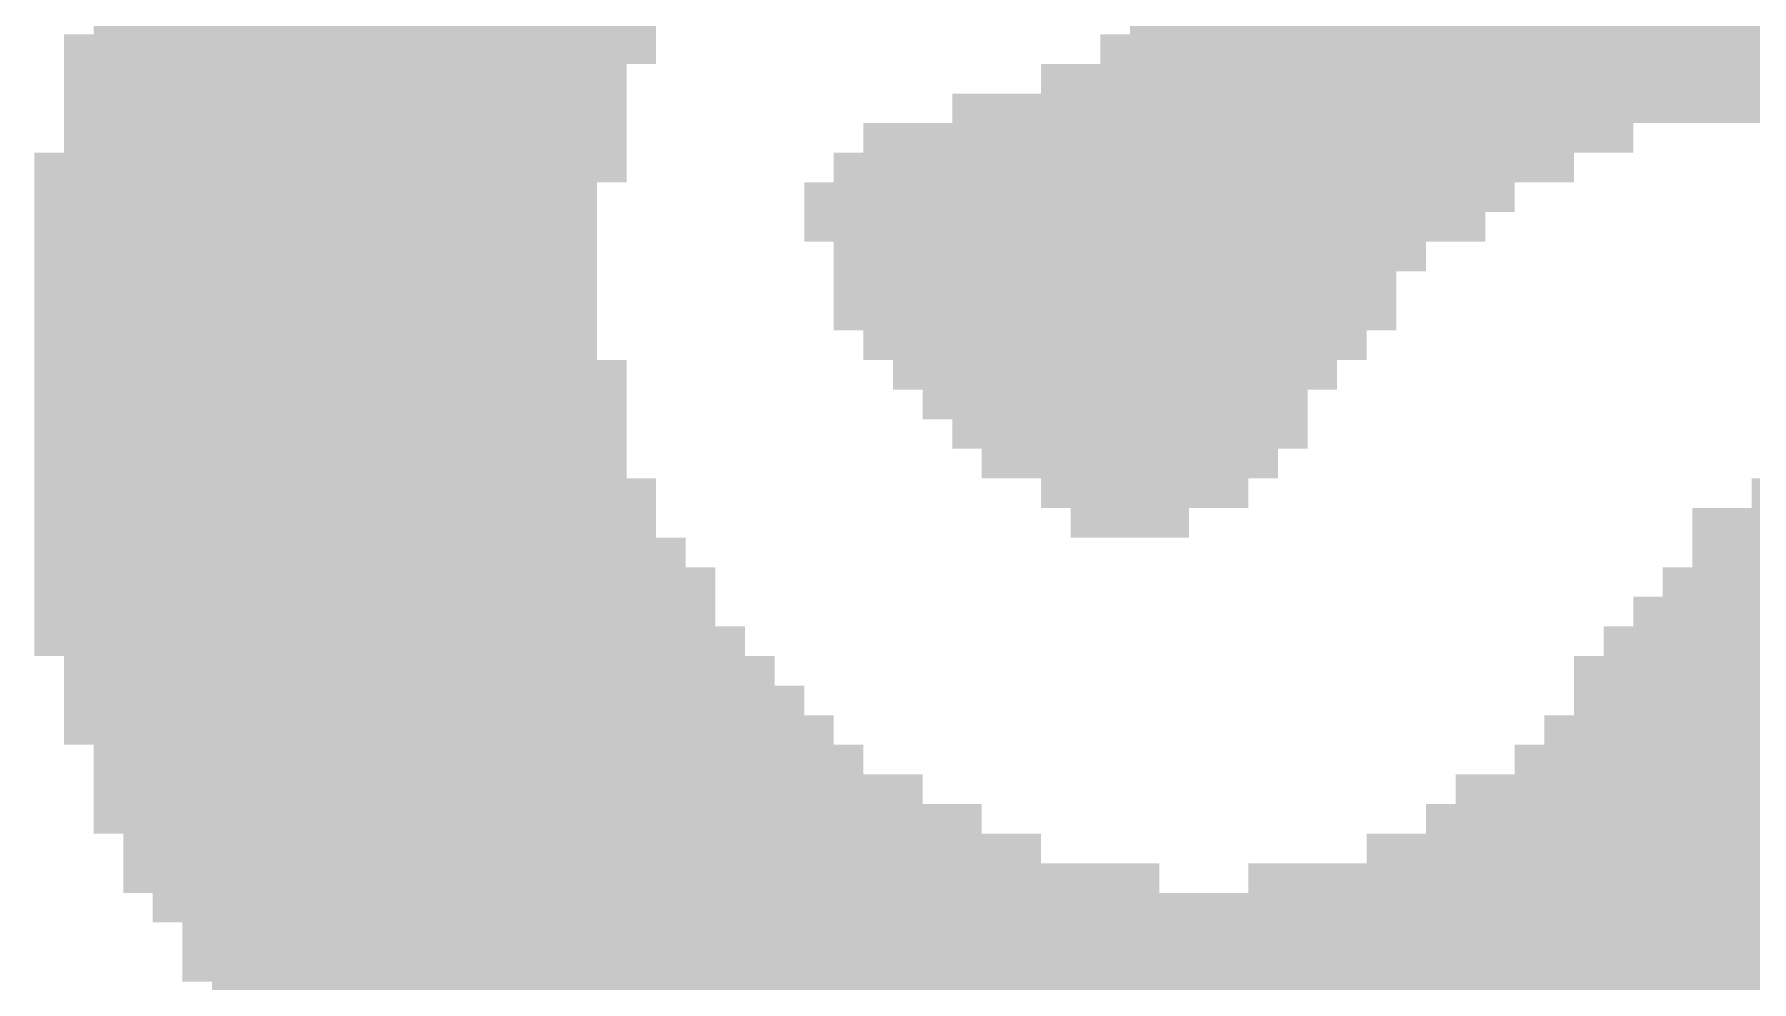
# Model space of a CAD drawing. Extents: x -36 to 36, y -94 to 86.
# Drawn here: x -33.461 to -31.988, y 82.863 to 83.676 of the extents above; entities that cross this region are included whole.
import ezdxf

# ---------------------------------------------------------------- set-up
doc = ezdxf.new("R2010")
doc.units = 0
doc.layers.add('21', color=253, linetype='CONTINUOUS')

# ---------------------------------------------------------------- blocks, each defined once
blk = doc.blocks.new('RECT')
blk.add_solid([(-0.5, -0.5), (0.5, -0.5), (-0.5, 0.5), (0.5, 0.5)])

msp = doc.modelspace()

# ---------------------------------------------------------------- block references
at = {"layer": '21', "xscale": 0.0254, "yscale": 0.0254}
for p in [(-33.3977, 83.6883), (-33.3723, 83.6883), (-33.3469, 83.6883), (-33.3215, 83.6883), (-33.2961, 83.6883), (-33.2707, 83.6883), (-33.2453, 83.6883), (-33.2199, 83.6883), (-33.1945, 83.6883), (-33.1691, 83.6883), (-33.1437, 83.6883), (-33.1183, 83.6883), (-33.0929, 83.6883), (-33.0675, 83.6883), (-33.0421, 83.6883), (-33.0167, 83.6883), (-32.9913, 83.6883), (-32.9659, 83.6883), (-32.9405, 83.6883), (-32.5087, 83.6883), (-32.4833, 83.6883), (-32.4579, 83.6883), (-32.4325, 83.6883), (-32.4071, 83.6883), (-32.3817, 83.6883), (-32.3563, 83.6883), (-32.3309, 83.6883), (-32.3055, 83.6883), (-32.2801, 83.6883), (-32.2547, 83.6883), (-32.2293, 83.6883), (-32.2039, 83.6883), (-32.1785, 83.6883), (-32.1531, 83.6883), (-32.1277, 83.6883), (-32.1023, 83.6883), (-32.0769, 83.6883), (-32.0515, 83.6883), (-32.0261, 83.6883), (-32.0007, 83.6883), (-31.9753, 83.6883), (-33.4231, 83.6629), (-33.3977, 83.6629), (-33.3723, 83.6629), (-33.3469, 83.6629), (-33.3215, 83.6629), (-33.2961, 83.6629), (-33.2707, 83.6629), (-33.2453, 83.6629), (-33.2199, 83.6629), (-33.1945, 83.6629), (-33.1691, 83.6629), (-33.1437, 83.6629), (-33.1183, 83.6629), (-33.0929, 83.6629), (-33.0675, 83.6629), (-33.0421, 83.6629), (-33.0167, 83.6629), (-32.9913, 83.6629), (-32.9659, 83.6629), (-32.9405, 83.6629), (-32.5341, 83.6629), (-32.5087, 83.6629), (-32.4833, 83.6629), (-32.4579, 83.6629), (-32.4325, 83.6629), (-32.4071, 83.6629), (-32.3817, 83.6629), (-32.3563, 83.6629), (-32.3309, 83.6629), (-32.3055, 83.6629), (-32.2801, 83.6629), (-32.2547, 83.6629), (-32.2293, 83.6629), (-32.2039, 83.6629), (-32.1785, 83.6629), (-32.1531, 83.6629), (-32.1277, 83.6629), (-32.1023, 83.6629), (-32.0769, 83.6629), (-32.0515, 83.6629), (-32.0261, 83.6629), (-32.0007, 83.6629), (-31.9753, 83.6629), (-33.4231, 83.6375), (-33.3977, 83.6375), (-33.3723, 83.6375), (-33.3469, 83.6375), (-33.3215, 83.6375), (-33.2961, 83.6375), (-33.2707, 83.6375), (-33.2453, 83.6375), (-33.2199, 83.6375), (-33.1945, 83.6375), (-33.1691, 83.6375), (-33.1437, 83.6375), (-33.1183, 83.6375), (-33.0929, 83.6375), (-33.0675, 83.6375), (-33.0421, 83.6375), (-33.0167, 83.6375), (-32.9913, 83.6375), (-32.9659, 83.6375), (-32.5849, 83.6375), (-32.5595, 83.6375), (-32.5341, 83.6375), (-32.5087, 83.6375), (-32.4833, 83.6375), (-32.4579, 83.6375), (-32.4325, 83.6375), (-32.4071, 83.6375), (-32.3817, 83.6375), (-32.3563, 83.6375), (-32.3309, 83.6375), (-32.3055, 83.6375), (-32.2801, 83.6375), (-32.2547, 83.6375), (-32.2293, 83.6375), (-32.2039, 83.6375), (-32.1785, 83.6375), (-32.1531, 83.6375), (-32.1277, 83.6375), (-32.1023, 83.6375), (-32.0769, 83.6375), (-32.0515, 83.6375), (-32.0261, 83.6375), (-32.0007, 83.6375), (-31.9753, 83.6375), (-33.4231, 83.6121), (-33.3977, 83.6121), (-33.3723, 83.6121), (-33.3469, 83.6121), (-33.3215, 83.6121), (-33.2961, 83.6121), (-33.2707, 83.6121), (-33.2453, 83.6121), (-33.2199, 83.6121), (-33.1945, 83.6121), (-33.1691, 83.6121), (-33.1437, 83.6121), (-33.1183, 83.6121), (-33.0929, 83.6121), (-33.0675, 83.6121), (-33.0421, 83.6121), (-33.0167, 83.6121), (-32.9913, 83.6121), (-32.9659, 83.6121), (-32.6611, 83.6121), (-32.6357, 83.6121), (-32.6103, 83.6121), (-32.5849, 83.6121), (-32.5595, 83.6121), (-32.5341, 83.6121), (-32.5087, 83.6121), (-32.4833, 83.6121), (-32.4579, 83.6121), (-32.4325, 83.6121), (-32.4071, 83.6121), (-32.3817, 83.6121), (-32.3563, 83.6121), (-32.3309, 83.6121), (-32.3055, 83.6121), (-32.2801, 83.6121), (-32.2547, 83.6121), (-32.2293, 83.6121), (-32.2039, 83.6121), (-32.1785, 83.6121), (-32.1531, 83.6121), (-32.1277, 83.6121), (-32.1023, 83.6121), (-32.0769, 83.6121), (-32.0515, 83.6121), (-32.0261, 83.6121), (-32.0007, 83.6121), (-31.9753, 83.6121), (-33.4231, 83.5867), (-33.3977, 83.5867), (-33.3723, 83.5867), (-33.3469, 83.5867), (-33.3215, 83.5867), (-33.2961, 83.5867), (-33.2707, 83.5867), (-33.2453, 83.5867), (-33.2199, 83.5867), (-33.1945, 83.5867), (-33.1691, 83.5867), (-33.1437, 83.5867), (-33.1183, 83.5867), (-33.0929, 83.5867), (-33.0675, 83.5867), (-33.0421, 83.5867), (-33.0167, 83.5867), (-32.9913, 83.5867), (-32.9659, 83.5867), (-32.7373, 83.5867), (-32.7119, 83.5867), (-32.6865, 83.5867), (-32.6611, 83.5867), (-32.6357, 83.5867), (-32.6103, 83.5867), (-32.5849, 83.5867), (-32.5595, 83.5867), (-32.5341, 83.5867), (-32.5087, 83.5867), (-32.4833, 83.5867), (-32.4579, 83.5867), (-32.4325, 83.5867), (-32.4071, 83.5867), (-32.3817, 83.5867), (-32.3563, 83.5867), (-32.3309, 83.5867), (-32.3055, 83.5867), (-32.2801, 83.5867), (-32.2547, 83.5867), (-32.2293, 83.5867), (-32.2039, 83.5867), (-32.1785, 83.5867), (-32.1531, 83.5867), (-32.1277, 83.5867), (-32.1023, 83.5867), (-33.4485, 83.5613), (-33.4231, 83.5613), (-33.3977, 83.5613), (-33.3723, 83.5613), (-33.3469, 83.5613), (-33.3215, 83.5613), (-33.2961, 83.5613), (-33.2707, 83.5613), (-33.2453, 83.5613), (-33.2199, 83.5613), (-33.1945, 83.5613), (-33.1691, 83.5613), (-33.1437, 83.5613), (-33.1183, 83.5613), (-33.0929, 83.5613), (-33.0675, 83.5613), (-33.0421, 83.5613), (-33.0167, 83.5613), (-32.9913, 83.5613), (-32.9659, 83.5613), (-32.7627, 83.5613), (-32.7373, 83.5613), (-32.7119, 83.5613), (-32.6865, 83.5613), (-32.6611, 83.5613), (-32.6357, 83.5613), (-32.6103, 83.5613), (-32.5849, 83.5613), (-32.5595, 83.5613), (-32.5341, 83.5613), (-32.5087, 83.5613), (-32.4833, 83.5613), (-32.4579, 83.5613), (-32.4325, 83.5613), (-32.4071, 83.5613), (-32.3817, 83.5613), (-32.3563, 83.5613), (-32.3309, 83.5613), (-32.3055, 83.5613), (-32.2801, 83.5613), (-32.2547, 83.5613), (-32.2293, 83.5613), (-32.2039, 83.5613), (-32.1785, 83.5613), (-32.1531, 83.5613), (-33.4485, 83.5359), (-33.4231, 83.5359), (-33.3977, 83.5359), (-33.3723, 83.5359), (-33.3469, 83.5359), (-33.3215, 83.5359), (-33.2961, 83.5359), (-33.2707, 83.5359), (-33.2453, 83.5359), (-33.2199, 83.5359), (-33.1945, 83.5359), (-33.1691, 83.5359), (-33.1437, 83.5359), (-33.1183, 83.5359), (-33.0929, 83.5359), (-33.0675, 83.5359), (-33.0421, 83.5359), (-33.0167, 83.5359), (-32.9913, 83.5359), (-32.7881, 83.5359), (-32.7627, 83.5359), (-32.7373, 83.5359), (-32.7119, 83.5359), (-32.6865, 83.5359), (-32.6611, 83.5359), (-32.6357, 83.5359), (-32.6103, 83.5359), (-32.5849, 83.5359), (-32.5595, 83.5359), (-32.5341, 83.5359), (-32.5087, 83.5359), (-32.4833, 83.5359), (-32.4579, 83.5359), (-32.4325, 83.5359), (-32.4071, 83.5359), (-32.3817, 83.5359), (-32.3563, 83.5359), (-32.3309, 83.5359), (-32.3055, 83.5359), (-32.2801, 83.5359), (-32.2547, 83.5359), (-32.2293, 83.5359), (-32.2039, 83.5359), (-33.4485, 83.5105), (-33.4231, 83.5105), (-33.3977, 83.5105), (-33.3723, 83.5105), (-33.3469, 83.5105), (-33.3215, 83.5105), (-33.2961, 83.5105), (-33.2707, 83.5105), (-33.2453, 83.5105), (-33.2199, 83.5105), (-33.1945, 83.5105), (-33.1691, 83.5105), (-33.1437, 83.5105), (-33.1183, 83.5105), (-33.0929, 83.5105), (-33.0675, 83.5105), (-33.0421, 83.5105), (-33.0167, 83.5105), (-32.9913, 83.5105), (-32.7881, 83.5105), (-32.7627, 83.5105), (-32.7373, 83.5105), (-32.7119, 83.5105), (-32.6865, 83.5105), (-32.6611, 83.5105), (-32.6357, 83.5105), (-32.6103, 83.5105), (-32.5849, 83.5105), (-32.5595, 83.5105), (-32.5341, 83.5105), (-32.5087, 83.5105), (-32.4833, 83.5105), (-32.4579, 83.5105), (-32.4325, 83.5105), (-32.4071, 83.5105), (-32.3817, 83.5105), (-32.3563, 83.5105), (-32.3309, 83.5105), (-32.3055, 83.5105), (-32.2801, 83.5105), (-32.2547, 83.5105), (-32.2293, 83.5105), (-33.4485, 83.4851), (-33.4231, 83.4851), (-33.3977, 83.4851), (-33.3723, 83.4851), (-33.3469, 83.4851), (-33.3215, 83.4851), (-33.2961, 83.4851), (-33.2707, 83.4851), (-33.2453, 83.4851), (-33.2199, 83.4851), (-33.1945, 83.4851), (-33.1691, 83.4851), (-33.1437, 83.4851), (-33.1183, 83.4851), (-33.0929, 83.4851), (-33.0675, 83.4851), (-33.0421, 83.4851), (-33.0167, 83.4851), (-32.9913, 83.4851), (-32.7627, 83.4851), (-32.7373, 83.4851), (-32.7119, 83.4851), (-32.6865, 83.4851), (-32.6611, 83.4851), (-32.6357, 83.4851), (-32.6103, 83.4851), (-32.5849, 83.4851), (-32.5595, 83.4851), (-32.5341, 83.4851), (-32.5087, 83.4851), (-32.4833, 83.4851), (-32.4579, 83.4851), (-32.4325, 83.4851), (-32.4071, 83.4851), (-32.3817, 83.4851), (-32.3563, 83.4851), (-32.3309, 83.4851), (-32.3055, 83.4851), (-32.2801, 83.4851), (-33.4485, 83.4597), (-33.4231, 83.4597), (-33.3977, 83.4597), (-33.3723, 83.4597), (-33.3469, 83.4597), (-33.3215, 83.4597), (-33.2961, 83.4597), (-33.2707, 83.4597), (-33.2453, 83.4597), (-33.2199, 83.4597), (-33.1945, 83.4597), (-33.1691, 83.4597), (-33.1437, 83.4597), (-33.1183, 83.4597), (-33.0929, 83.4597), (-33.0675, 83.4597), (-33.0421, 83.4597), (-33.0167, 83.4597), (-32.9913, 83.4597), (-32.7627, 83.4597), (-32.7373, 83.4597), (-32.7119, 83.4597), (-32.6865, 83.4597), (-32.6611, 83.4597), (-32.6357, 83.4597), (-32.6103, 83.4597), (-32.5849, 83.4597), (-32.5595, 83.4597), (-32.5341, 83.4597), (-32.5087, 83.4597), (-32.4833, 83.4597), (-32.4579, 83.4597), (-32.4325, 83.4597), (-32.4071, 83.4597), (-32.3817, 83.4597), (-32.3563, 83.4597), (-32.3309, 83.4597), (-32.3055, 83.4597), (-33.4485, 83.4343), (-33.4231, 83.4343), (-33.3977, 83.4343), (-33.3723, 83.4343), (-33.3469, 83.4343), (-33.3215, 83.4343), (-33.2961, 83.4343), (-33.2707, 83.4343), (-33.2453, 83.4343), (-33.2199, 83.4343), (-33.1945, 83.4343), (-33.1691, 83.4343), (-33.1437, 83.4343), (-33.1183, 83.4343), (-33.0929, 83.4343), (-33.0675, 83.4343), (-33.0421, 83.4343), (-33.0167, 83.4343), (-32.9913, 83.4343), (-32.7627, 83.4343), (-32.7373, 83.4343), (-32.7119, 83.4343), (-32.6865, 83.4343), (-32.6611, 83.4343), (-32.6357, 83.4343), (-32.6103, 83.4343), (-32.5849, 83.4343), (-32.5595, 83.4343), (-32.5341, 83.4343), (-32.5087, 83.4343), (-32.4833, 83.4343), (-32.4579, 83.4343), (-32.4325, 83.4343), (-32.4071, 83.4343), (-32.3817, 83.4343), (-32.3563, 83.4343), (-32.3309, 83.4343), (-32.3055, 83.4343), (-33.4485, 83.4089), (-33.4231, 83.4089), (-33.3977, 83.4089), (-33.3723, 83.4089), (-33.3469, 83.4089), (-33.3215, 83.4089), (-33.2961, 83.4089), (-33.2707, 83.4089), (-33.2453, 83.4089), (-33.2199, 83.4089), (-33.1945, 83.4089), (-33.1691, 83.4089), (-33.1437, 83.4089), (-33.1183, 83.4089), (-33.0929, 83.4089), (-33.0675, 83.4089), (-33.0421, 83.4089), (-33.0167, 83.4089), (-32.9913, 83.4089), (-32.7373, 83.4089), (-32.7119, 83.4089), (-32.6865, 83.4089), (-32.6611, 83.4089), (-32.6357, 83.4089), (-32.6103, 83.4089), (-32.5849, 83.4089), (-32.5595, 83.4089), (-32.5341, 83.4089), (-32.5087, 83.4089), (-32.4833, 83.4089), (-32.4579, 83.4089), (-32.4325, 83.4089), (-32.4071, 83.4089), (-32.3817, 83.4089), (-32.3563, 83.4089), (-32.3309, 83.4089), (-33.4485, 83.3835), (-33.4231, 83.3835), (-33.3977, 83.3835), (-33.3723, 83.3835), (-33.3469, 83.3835), (-33.3215, 83.3835), (-33.2961, 83.3835), (-33.2707, 83.3835), (-33.2453, 83.3835), (-33.2199, 83.3835), (-33.1945, 83.3835), (-33.1691, 83.3835), (-33.1437, 83.3835), (-33.1183, 83.3835), (-33.0929, 83.3835), (-33.0675, 83.3835), (-33.0421, 83.3835), (-33.0167, 83.3835), (-32.9913, 83.3835), (-32.9659, 83.3835), (-32.7119, 83.3835), (-32.6865, 83.3835), (-32.6611, 83.3835), (-32.6357, 83.3835), (-32.6103, 83.3835), (-32.5849, 83.3835), (-32.5595, 83.3835), (-32.5341, 83.3835), (-32.5087, 83.3835), (-32.4833, 83.3835), (-32.4579, 83.3835), (-32.4325, 83.3835), (-32.4071, 83.3835), (-32.3817, 83.3835), (-32.3563, 83.3835), (-33.4485, 83.3581), (-33.4231, 83.3581), (-33.3977, 83.3581), (-33.3723, 83.3581), (-33.3469, 83.3581), (-33.3215, 83.3581), (-33.2961, 83.3581), (-33.2707, 83.3581), (-33.2453, 83.3581), (-33.2199, 83.3581), (-33.1945, 83.3581), (-33.1691, 83.3581), (-33.1437, 83.3581), (-33.1183, 83.3581), (-33.0929, 83.3581), (-33.0675, 83.3581), (-33.0421, 83.3581), (-33.0167, 83.3581), (-32.9913, 83.3581), (-32.9659, 83.3581), (-32.6865, 83.3581), (-32.6611, 83.3581), (-32.6357, 83.3581), (-32.6103, 83.3581), (-32.5849, 83.3581), (-32.5595, 83.3581), (-32.5341, 83.3581), (-32.5087, 83.3581), (-32.4833, 83.3581), (-32.4579, 83.3581), (-32.4325, 83.3581), (-32.4071, 83.3581), (-32.3817, 83.3581), (-33.4485, 83.3327), (-33.4231, 83.3327), (-33.3977, 83.3327), (-33.3723, 83.3327), (-33.3469, 83.3327), (-33.3215, 83.3327), (-33.2961, 83.3327), (-33.2707, 83.3327), (-33.2453, 83.3327), (-33.2199, 83.3327), (-33.1945, 83.3327), (-33.1691, 83.3327), (-33.1437, 83.3327), (-33.1183, 83.3327), (-33.0929, 83.3327), (-33.0675, 83.3327), (-33.0421, 83.3327), (-33.0167, 83.3327), (-32.9913, 83.3327), (-32.9659, 83.3327), (-32.6611, 83.3327), (-32.6357, 83.3327), (-32.6103, 83.3327), (-32.5849, 83.3327), (-32.5595, 83.3327), (-32.5341, 83.3327), (-32.5087, 83.3327), (-32.4833, 83.3327), (-32.4579, 83.3327), (-32.4325, 83.3327), (-32.4071, 83.3327), (-32.3817, 83.3327), (-33.4485, 83.3073), (-33.4231, 83.3073), (-33.3977, 83.3073), (-33.3723, 83.3073), (-33.3469, 83.3073), (-33.3215, 83.3073), (-33.2961, 83.3073), (-33.2707, 83.3073), (-33.2453, 83.3073), (-33.2199, 83.3073), (-33.1945, 83.3073), (-33.1691, 83.3073), (-33.1437, 83.3073), (-33.1183, 83.3073), (-33.0929, 83.3073), (-33.0675, 83.3073), (-33.0421, 83.3073), (-33.0167, 83.3073), (-32.9913, 83.3073), (-32.9659, 83.3073), (-32.6357, 83.3073), (-32.6103, 83.3073), (-32.5849, 83.3073), (-32.5595, 83.3073), (-32.5341, 83.3073), (-32.5087, 83.3073), (-32.4833, 83.3073), (-32.4579, 83.3073), (-32.4325, 83.3073), (-32.4071, 83.3073), (-33.4485, 83.2819), (-33.4231, 83.2819), (-33.3977, 83.2819), (-33.3723, 83.2819), (-33.3469, 83.2819), (-33.3215, 83.2819), (-33.2961, 83.2819), (-33.2707, 83.2819), (-33.2453, 83.2819), (-33.2199, 83.2819), (-33.1945, 83.2819), (-33.1691, 83.2819), (-33.1437, 83.2819), (-33.1183, 83.2819), (-33.0929, 83.2819), (-33.0675, 83.2819), (-33.0421, 83.2819), (-33.0167, 83.2819), (-32.9913, 83.2819), (-32.9659, 83.2819), (-32.9405, 83.2819), (-32.5849, 83.2819), (-32.5595, 83.2819), (-32.5341, 83.2819), (-32.5087, 83.2819), (-32.4833, 83.2819), (-32.4579, 83.2819), (-32.4325, 83.2819), (-31.9753, 83.2819), (-33.4485, 83.2565), (-33.4231, 83.2565), (-33.3977, 83.2565), (-33.3723, 83.2565), (-33.3469, 83.2565), (-33.3215, 83.2565), (-33.2961, 83.2565), (-33.2707, 83.2565), (-33.2453, 83.2565), (-33.2199, 83.2565), (-33.1945, 83.2565), (-33.1691, 83.2565), (-33.1437, 83.2565), (-33.1183, 83.2565), (-33.0929, 83.2565), (-33.0675, 83.2565), (-33.0421, 83.2565), (-33.0167, 83.2565), (-32.9913, 83.2565), (-32.9659, 83.2565), (-32.9405, 83.2565), (-32.5595, 83.2565), (-32.5341, 83.2565), (-32.5087, 83.2565), (-32.4833, 83.2565), (-32.0261, 83.2565), (-32.0007, 83.2565), (-31.9753, 83.2565), (-33.4485, 83.2311), (-33.4231, 83.2311), (-33.3977, 83.2311), (-33.3723, 83.2311), (-33.3469, 83.2311), (-33.3215, 83.2311), (-33.2961, 83.2311), (-33.2707, 83.2311), (-33.2453, 83.2311), (-33.2199, 83.2311), (-33.1945, 83.2311), (-33.1691, 83.2311), (-33.1437, 83.2311), (-33.1183, 83.2311), (-33.0929, 83.2311), (-33.0675, 83.2311), (-33.0421, 83.2311), (-33.0167, 83.2311), (-32.9913, 83.2311), (-32.9659, 83.2311), (-32.9405, 83.2311), (-32.9151, 83.2311), (-32.0261, 83.2311), (-32.0007, 83.2311), (-31.9753, 83.2311), (-33.4485, 83.2057), (-33.4231, 83.2057), (-33.3977, 83.2057), (-33.3723, 83.2057), (-33.3469, 83.2057), (-33.3215, 83.2057), (-33.2961, 83.2057), (-33.2707, 83.2057), (-33.2453, 83.2057), (-33.2199, 83.2057), (-33.1945, 83.2057), (-33.1691, 83.2057), (-33.1437, 83.2057), (-33.1183, 83.2057), (-33.0929, 83.2057), (-33.0675, 83.2057), (-33.0421, 83.2057), (-33.0167, 83.2057), (-32.9913, 83.2057), (-32.9659, 83.2057), (-32.9405, 83.2057), (-32.9151, 83.2057), (-32.8897, 83.2057), (-32.0515, 83.2057), (-32.0261, 83.2057), (-32.0007, 83.2057), (-31.9753, 83.2057), (-33.4485, 83.1803), (-33.4231, 83.1803), (-33.3977, 83.1803), (-33.3723, 83.1803), (-33.3469, 83.1803), (-33.3215, 83.1803), (-33.2961, 83.1803), (-33.2707, 83.1803), (-33.2453, 83.1803), (-33.2199, 83.1803), (-33.1945, 83.1803), (-33.1691, 83.1803), (-33.1437, 83.1803), (-33.1183, 83.1803), (-33.0929, 83.1803), (-33.0675, 83.1803), (-33.0421, 83.1803), (-33.0167, 83.1803), (-32.9913, 83.1803), (-32.9659, 83.1803), (-32.9405, 83.1803), (-32.9151, 83.1803), (-32.8897, 83.1803), (-32.0769, 83.1803), (-32.0515, 83.1803), (-32.0261, 83.1803), (-32.0007, 83.1803), (-31.9753, 83.1803), (-33.4485, 83.1549), (-33.4231, 83.1549), (-33.3977, 83.1549), (-33.3723, 83.1549), (-33.3469, 83.1549), (-33.3215, 83.1549), (-33.2961, 83.1549), (-33.2707, 83.1549), (-33.2453, 83.1549), (-33.2199, 83.1549), (-33.1945, 83.1549), (-33.1691, 83.1549), (-33.1437, 83.1549), (-33.1183, 83.1549), (-33.0929, 83.1549), (-33.0675, 83.1549), (-33.0421, 83.1549), (-33.0167, 83.1549), (-32.9913, 83.1549), (-32.9659, 83.1549), (-32.9405, 83.1549), (-32.9151, 83.1549), (-32.8897, 83.1549), (-32.8643, 83.1549), (-32.1023, 83.1549), (-32.0769, 83.1549), (-32.0515, 83.1549), (-32.0261, 83.1549), (-32.0007, 83.1549), (-31.9753, 83.1549), (-33.4231, 83.1295), (-33.3977, 83.1295), (-33.3723, 83.1295), (-33.3469, 83.1295), (-33.3215, 83.1295), (-33.2961, 83.1295), (-33.2707, 83.1295), (-33.2453, 83.1295), (-33.2199, 83.1295), (-33.1945, 83.1295), (-33.1691, 83.1295), (-33.1437, 83.1295), (-33.1183, 83.1295), (-33.0929, 83.1295), (-33.0675, 83.1295), (-33.0421, 83.1295), (-33.0167, 83.1295), (-32.9913, 83.1295), (-32.9659, 83.1295), (-32.9405, 83.1295), (-32.9151, 83.1295), (-32.8897, 83.1295), (-32.8643, 83.1295), (-32.8389, 83.1295), (-32.1277, 83.1295), (-32.1023, 83.1295), (-32.0769, 83.1295), (-32.0515, 83.1295), (-32.0261, 83.1295), (-32.0007, 83.1295), (-31.9753, 83.1295), (-33.4231, 83.1041), (-33.3977, 83.1041), (-33.3723, 83.1041), (-33.3469, 83.1041), (-33.3215, 83.1041), (-33.2961, 83.1041), (-33.2707, 83.1041), (-33.2453, 83.1041), (-33.2199, 83.1041), (-33.1945, 83.1041), (-33.1691, 83.1041), (-33.1437, 83.1041), (-33.1183, 83.1041), (-33.0929, 83.1041), (-33.0675, 83.1041), (-33.0421, 83.1041), (-33.0167, 83.1041), (-32.9913, 83.1041), (-32.9659, 83.1041), (-32.9405, 83.1041), (-32.9151, 83.1041), (-32.8897, 83.1041), (-32.8643, 83.1041), (-32.8389, 83.1041), (-32.8135, 83.1041), (-32.1277, 83.1041), (-32.1023, 83.1041), (-32.0769, 83.1041), (-32.0515, 83.1041), (-32.0261, 83.1041), (-32.0007, 83.1041), (-31.9753, 83.1041), (-33.4231, 83.0787), (-33.3977, 83.0787), (-33.3723, 83.0787), (-33.3469, 83.0787), (-33.3215, 83.0787), (-33.2961, 83.0787), (-33.2707, 83.0787), (-33.2453, 83.0787), (-33.2199, 83.0787), (-33.1945, 83.0787), (-33.1691, 83.0787), (-33.1437, 83.0787), (-33.1183, 83.0787), (-33.0929, 83.0787), (-33.0675, 83.0787), (-33.0421, 83.0787), (-33.0167, 83.0787), (-32.9913, 83.0787), (-32.9659, 83.0787), (-32.9405, 83.0787), (-32.9151, 83.0787), (-32.8897, 83.0787), (-32.8643, 83.0787), (-32.8389, 83.0787), (-32.8135, 83.0787), (-32.7881, 83.0787), (-32.1531, 83.0787), (-32.1277, 83.0787), (-32.1023, 83.0787), (-32.0769, 83.0787), (-32.0515, 83.0787), (-32.0261, 83.0787), (-32.0007, 83.0787), (-31.9753, 83.0787), (-33.3977, 83.0533), (-33.3723, 83.0533), (-33.3469, 83.0533), (-33.3215, 83.0533), (-33.2961, 83.0533), (-33.2707, 83.0533), (-33.2453, 83.0533), (-33.2199, 83.0533), (-33.1945, 83.0533), (-33.1691, 83.0533), (-33.1437, 83.0533), (-33.1183, 83.0533), (-33.0929, 83.0533), (-33.0675, 83.0533), (-33.0421, 83.0533), (-33.0167, 83.0533), (-32.9913, 83.0533), (-32.9659, 83.0533), (-32.9405, 83.0533), (-32.9151, 83.0533), (-32.8897, 83.0533), (-32.8643, 83.0533), (-32.8389, 83.0533), (-32.8135, 83.0533), (-32.7881, 83.0533), (-32.7627, 83.0533), (-32.1785, 83.0533), (-32.1531, 83.0533), (-32.1277, 83.0533), (-32.1023, 83.0533), (-32.0769, 83.0533), (-32.0515, 83.0533), (-32.0261, 83.0533), (-32.0007, 83.0533), (-31.9753, 83.0533), (-33.3977, 83.0279), (-33.3723, 83.0279), (-33.3469, 83.0279), (-33.3215, 83.0279), (-33.2961, 83.0279), (-33.2707, 83.0279), (-33.2453, 83.0279), (-33.2199, 83.0279), (-33.1945, 83.0279), (-33.1691, 83.0279), (-33.1437, 83.0279), (-33.1183, 83.0279), (-33.0929, 83.0279), (-33.0675, 83.0279), (-33.0421, 83.0279), (-33.0167, 83.0279), (-32.9913, 83.0279), (-32.9659, 83.0279), (-32.9405, 83.0279), (-32.9151, 83.0279), (-32.8897, 83.0279), (-32.8643, 83.0279), (-32.8389, 83.0279), (-32.8135, 83.0279), (-32.7881, 83.0279), (-32.7627, 83.0279), (-32.7373, 83.0279), (-32.7119, 83.0279), (-32.2293, 83.0279), (-32.2039, 83.0279), (-32.1785, 83.0279), (-32.1531, 83.0279), (-32.1277, 83.0279), (-32.1023, 83.0279), (-32.0769, 83.0279), (-32.0515, 83.0279), (-32.0261, 83.0279), (-32.0007, 83.0279), (-31.9753, 83.0279), (-33.3977, 83.0025), (-33.3723, 83.0025), (-33.3469, 83.0025), (-33.3215, 83.0025), (-33.2961, 83.0025), (-33.2707, 83.0025), (-33.2453, 83.0025), (-33.2199, 83.0025), (-33.1945, 83.0025), (-33.1691, 83.0025), (-33.1437, 83.0025), (-33.1183, 83.0025), (-33.0929, 83.0025), (-33.0675, 83.0025), (-33.0421, 83.0025), (-33.0167, 83.0025), (-32.9913, 83.0025), (-32.9659, 83.0025), (-32.9405, 83.0025), (-32.9151, 83.0025), (-32.8897, 83.0025), (-32.8643, 83.0025), (-32.8389, 83.0025), (-32.8135, 83.0025), (-32.7881, 83.0025), (-32.7627, 83.0025), (-32.7373, 83.0025), (-32.7119, 83.0025), (-32.6865, 83.0025), (-32.6611, 83.0025), (-32.2547, 83.0025), (-32.2293, 83.0025), (-32.2039, 83.0025), (-32.1785, 83.0025), (-32.1531, 83.0025), (-32.1277, 83.0025), (-32.1023, 83.0025), (-32.0769, 83.0025), (-32.0515, 83.0025), (-32.0261, 83.0025), (-32.0007, 83.0025), (-31.9753, 83.0025), (-33.3723, 82.9771), (-33.3469, 82.9771), (-33.3215, 82.9771), (-33.2961, 82.9771), (-33.2707, 82.9771), (-33.2453, 82.9771), (-33.2199, 82.9771), (-33.1945, 82.9771), (-33.1691, 82.9771), (-33.1437, 82.9771), (-33.1183, 82.9771), (-33.0929, 82.9771), (-33.0675, 82.9771), (-33.0421, 82.9771), (-33.0167, 82.9771), (-32.9913, 82.9771), (-32.9659, 82.9771), (-32.9405, 82.9771), (-32.9151, 82.9771), (-32.8897, 82.9771), (-32.8643, 82.9771), (-32.8389, 82.9771), (-32.8135, 82.9771), (-32.7881, 82.9771), (-32.7627, 82.9771), (-32.7373, 82.9771), (-32.7119, 82.9771), (-32.6865, 82.9771), (-32.6611, 82.9771), (-32.6357, 82.9771), (-32.6103, 82.9771), (-32.3055, 82.9771), (-32.2801, 82.9771), (-32.2547, 82.9771), (-32.2293, 82.9771), (-32.2039, 82.9771), (-32.1785, 82.9771), (-32.1531, 82.9771), (-32.1277, 82.9771), (-32.1023, 82.9771), (-32.0769, 82.9771), (-32.0515, 82.9771), (-32.0261, 82.9771), (-32.0007, 82.9771), (-31.9753, 82.9771), (-33.3723, 82.9517), (-33.3469, 82.9517), (-33.3215, 82.9517), (-33.2961, 82.9517), (-33.2707, 82.9517), (-33.2453, 82.9517), (-33.2199, 82.9517), (-33.1945, 82.9517), (-33.1691, 82.9517), (-33.1437, 82.9517), (-33.1183, 82.9517), (-33.0929, 82.9517), (-33.0675, 82.9517), (-33.0421, 82.9517), (-33.0167, 82.9517), (-32.9913, 82.9517), (-32.9659, 82.9517), (-32.9405, 82.9517), (-32.9151, 82.9517), (-32.8897, 82.9517), (-32.8643, 82.9517), (-32.8389, 82.9517), (-32.8135, 82.9517), (-32.7881, 82.9517), (-32.7627, 82.9517), (-32.7373, 82.9517), (-32.7119, 82.9517), (-32.6865, 82.9517), (-32.6611, 82.9517), (-32.6357, 82.9517), (-32.6103, 82.9517), (-32.5849, 82.9517), (-32.5595, 82.9517), (-32.5341, 82.9517), (-32.5087, 82.9517), (-32.4071, 82.9517), (-32.3817, 82.9517), (-32.3563, 82.9517), (-32.3309, 82.9517), (-32.3055, 82.9517), (-32.2801, 82.9517), (-32.2547, 82.9517), (-32.2293, 82.9517), (-32.2039, 82.9517), (-32.1785, 82.9517), (-32.1531, 82.9517), (-32.1277, 82.9517), (-32.1023, 82.9517), (-32.0769, 82.9517), (-32.0515, 82.9517), (-32.0261, 82.9517), (-32.0007, 82.9517), (-31.9753, 82.9517), (-33.3469, 82.9263), (-33.3215, 82.9263), (-33.2961, 82.9263), (-33.2707, 82.9263), (-33.2453, 82.9263), (-33.2199, 82.9263), (-33.1945, 82.9263), (-33.1691, 82.9263), (-33.1437, 82.9263), (-33.1183, 82.9263), (-33.0929, 82.9263), (-33.0675, 82.9263), (-33.0421, 82.9263), (-33.0167, 82.9263), (-32.9913, 82.9263), (-32.9659, 82.9263), (-32.9405, 82.9263), (-32.9151, 82.9263), (-32.8897, 82.9263), (-32.8643, 82.9263), (-32.8389, 82.9263), (-32.8135, 82.9263), (-32.7881, 82.9263), (-32.7627, 82.9263), (-32.7373, 82.9263), (-32.7119, 82.9263), (-32.6865, 82.9263), (-32.6611, 82.9263), (-32.6357, 82.9263), (-32.6103, 82.9263), (-32.5849, 82.9263), (-32.5595, 82.9263), (-32.5341, 82.9263), (-32.5087, 82.9263), (-32.4833, 82.9263), (-32.4579, 82.9263), (-32.4325, 82.9263), (-32.4071, 82.9263), (-32.3817, 82.9263), (-32.3563, 82.9263), (-32.3309, 82.9263), (-32.3055, 82.9263), (-32.2801, 82.9263), (-32.2547, 82.9263), (-32.2293, 82.9263), (-32.2039, 82.9263), (-32.1785, 82.9263), (-32.1531, 82.9263), (-32.1277, 82.9263), (-32.1023, 82.9263), (-32.0769, 82.9263), (-32.0515, 82.9263), (-32.0261, 82.9263), (-32.0007, 82.9263), (-31.9753, 82.9263), (-33.3215, 82.9009), (-33.2961, 82.9009), (-33.2707, 82.9009), (-33.2453, 82.9009), (-33.2199, 82.9009), (-33.1945, 82.9009), (-33.1691, 82.9009), (-33.1437, 82.9009), (-33.1183, 82.9009), (-33.0929, 82.9009), (-33.0675, 82.9009), (-33.0421, 82.9009), (-33.0167, 82.9009), (-32.9913, 82.9009), (-32.9659, 82.9009), (-32.9405, 82.9009), (-32.9151, 82.9009), (-32.8897, 82.9009), (-32.8643, 82.9009), (-32.8389, 82.9009), (-32.8135, 82.9009), (-32.7881, 82.9009), (-32.7627, 82.9009), (-32.7373, 82.9009), (-32.7119, 82.9009), (-32.6865, 82.9009), (-32.6611, 82.9009), (-32.6357, 82.9009), (-32.6103, 82.9009), (-32.5849, 82.9009), (-32.5595, 82.9009), (-32.5341, 82.9009), (-32.5087, 82.9009), (-32.4833, 82.9009), (-32.4579, 82.9009), (-32.4325, 82.9009), (-32.4071, 82.9009), (-32.3817, 82.9009), (-32.3563, 82.9009), (-32.3309, 82.9009), (-32.3055, 82.9009), (-32.2801, 82.9009), (-32.2547, 82.9009), (-32.2293, 82.9009), (-32.2039, 82.9009), (-32.1785, 82.9009), (-32.1531, 82.9009), (-32.1277, 82.9009), (-32.1023, 82.9009), (-32.0769, 82.9009), (-32.0515, 82.9009), (-32.0261, 82.9009), (-32.0007, 82.9009), (-31.9753, 82.9009), (-33.3215, 82.8755), (-33.2961, 82.8755), (-33.2707, 82.8755), (-33.2453, 82.8755), (-33.2199, 82.8755), (-33.1945, 82.8755), (-33.1691, 82.8755), (-33.1437, 82.8755), (-33.1183, 82.8755), (-33.0929, 82.8755), (-33.0675, 82.8755), (-33.0421, 82.8755), (-33.0167, 82.8755), (-32.9913, 82.8755), (-32.9659, 82.8755), (-32.9405, 82.8755), (-32.9151, 82.8755), (-32.8897, 82.8755), (-32.8643, 82.8755), (-32.8389, 82.8755), (-32.8135, 82.8755), (-32.7881, 82.8755), (-32.7627, 82.8755), (-32.7373, 82.8755), (-32.7119, 82.8755), (-32.6865, 82.8755), (-32.6611, 82.8755), (-32.6357, 82.8755), (-32.6103, 82.8755), (-32.5849, 82.8755), (-32.5595, 82.8755), (-32.5341, 82.8755), (-32.5087, 82.8755), (-32.4833, 82.8755), (-32.4579, 82.8755), (-32.4325, 82.8755), (-32.4071, 82.8755), (-32.3817, 82.8755), (-32.3563, 82.8755), (-32.3309, 82.8755), (-32.3055, 82.8755), (-32.2801, 82.8755), (-32.2547, 82.8755), (-32.2293, 82.8755), (-32.2039, 82.8755), (-32.1785, 82.8755), (-32.1531, 82.8755), (-32.1277, 82.8755), (-32.1023, 82.8755), (-32.0769, 82.8755), (-32.0515, 82.8755), (-32.0261, 82.8755), (-32.0007, 82.8755), (-31.9753, 82.8755), (-33.2961, 82.8501), (-33.2707, 82.8501), (-33.2453, 82.8501), (-33.2199, 82.8501), (-33.1945, 82.8501), (-33.1691, 82.8501), (-33.1437, 82.8501), (-33.1183, 82.8501), (-33.0929, 82.8501), (-33.0675, 82.8501), (-33.0421, 82.8501), (-33.0167, 82.8501), (-32.9913, 82.8501), (-32.9659, 82.8501), (-32.9405, 82.8501), (-32.9151, 82.8501), (-32.8897, 82.8501), (-32.8643, 82.8501), (-32.8389, 82.8501), (-32.8135, 82.8501), (-32.7881, 82.8501), (-32.7627, 82.8501), (-32.7373, 82.8501), (-32.7119, 82.8501), (-32.6865, 82.8501), (-32.6611, 82.8501), (-32.6357, 82.8501), (-32.6103, 82.8501), (-32.5849, 82.8501), (-32.5595, 82.8501), (-32.5341, 82.8501), (-32.5087, 82.8501), (-32.4833, 82.8501), (-32.4579, 82.8501), (-32.4325, 82.8501), (-32.4071, 82.8501), (-32.3817, 82.8501), (-32.3563, 82.8501), (-32.3309, 82.8501), (-32.3055, 82.8501), (-32.2801, 82.8501), (-32.2547, 82.8501), (-32.2293, 82.8501), (-32.2039, 82.8501), (-32.1785, 82.8501), (-32.1531, 82.8501), (-32.1277, 82.8501), (-32.1023, 82.8501), (-32.0769, 82.8501), (-32.0515, 82.8501), (-32.0261, 82.8501), (-32.0007, 82.8501), (-31.9753, 82.8501)]:
    msp.add_blockref('RECT', p, dxfattribs=at)

doc.saveas('drawing.dxf')
